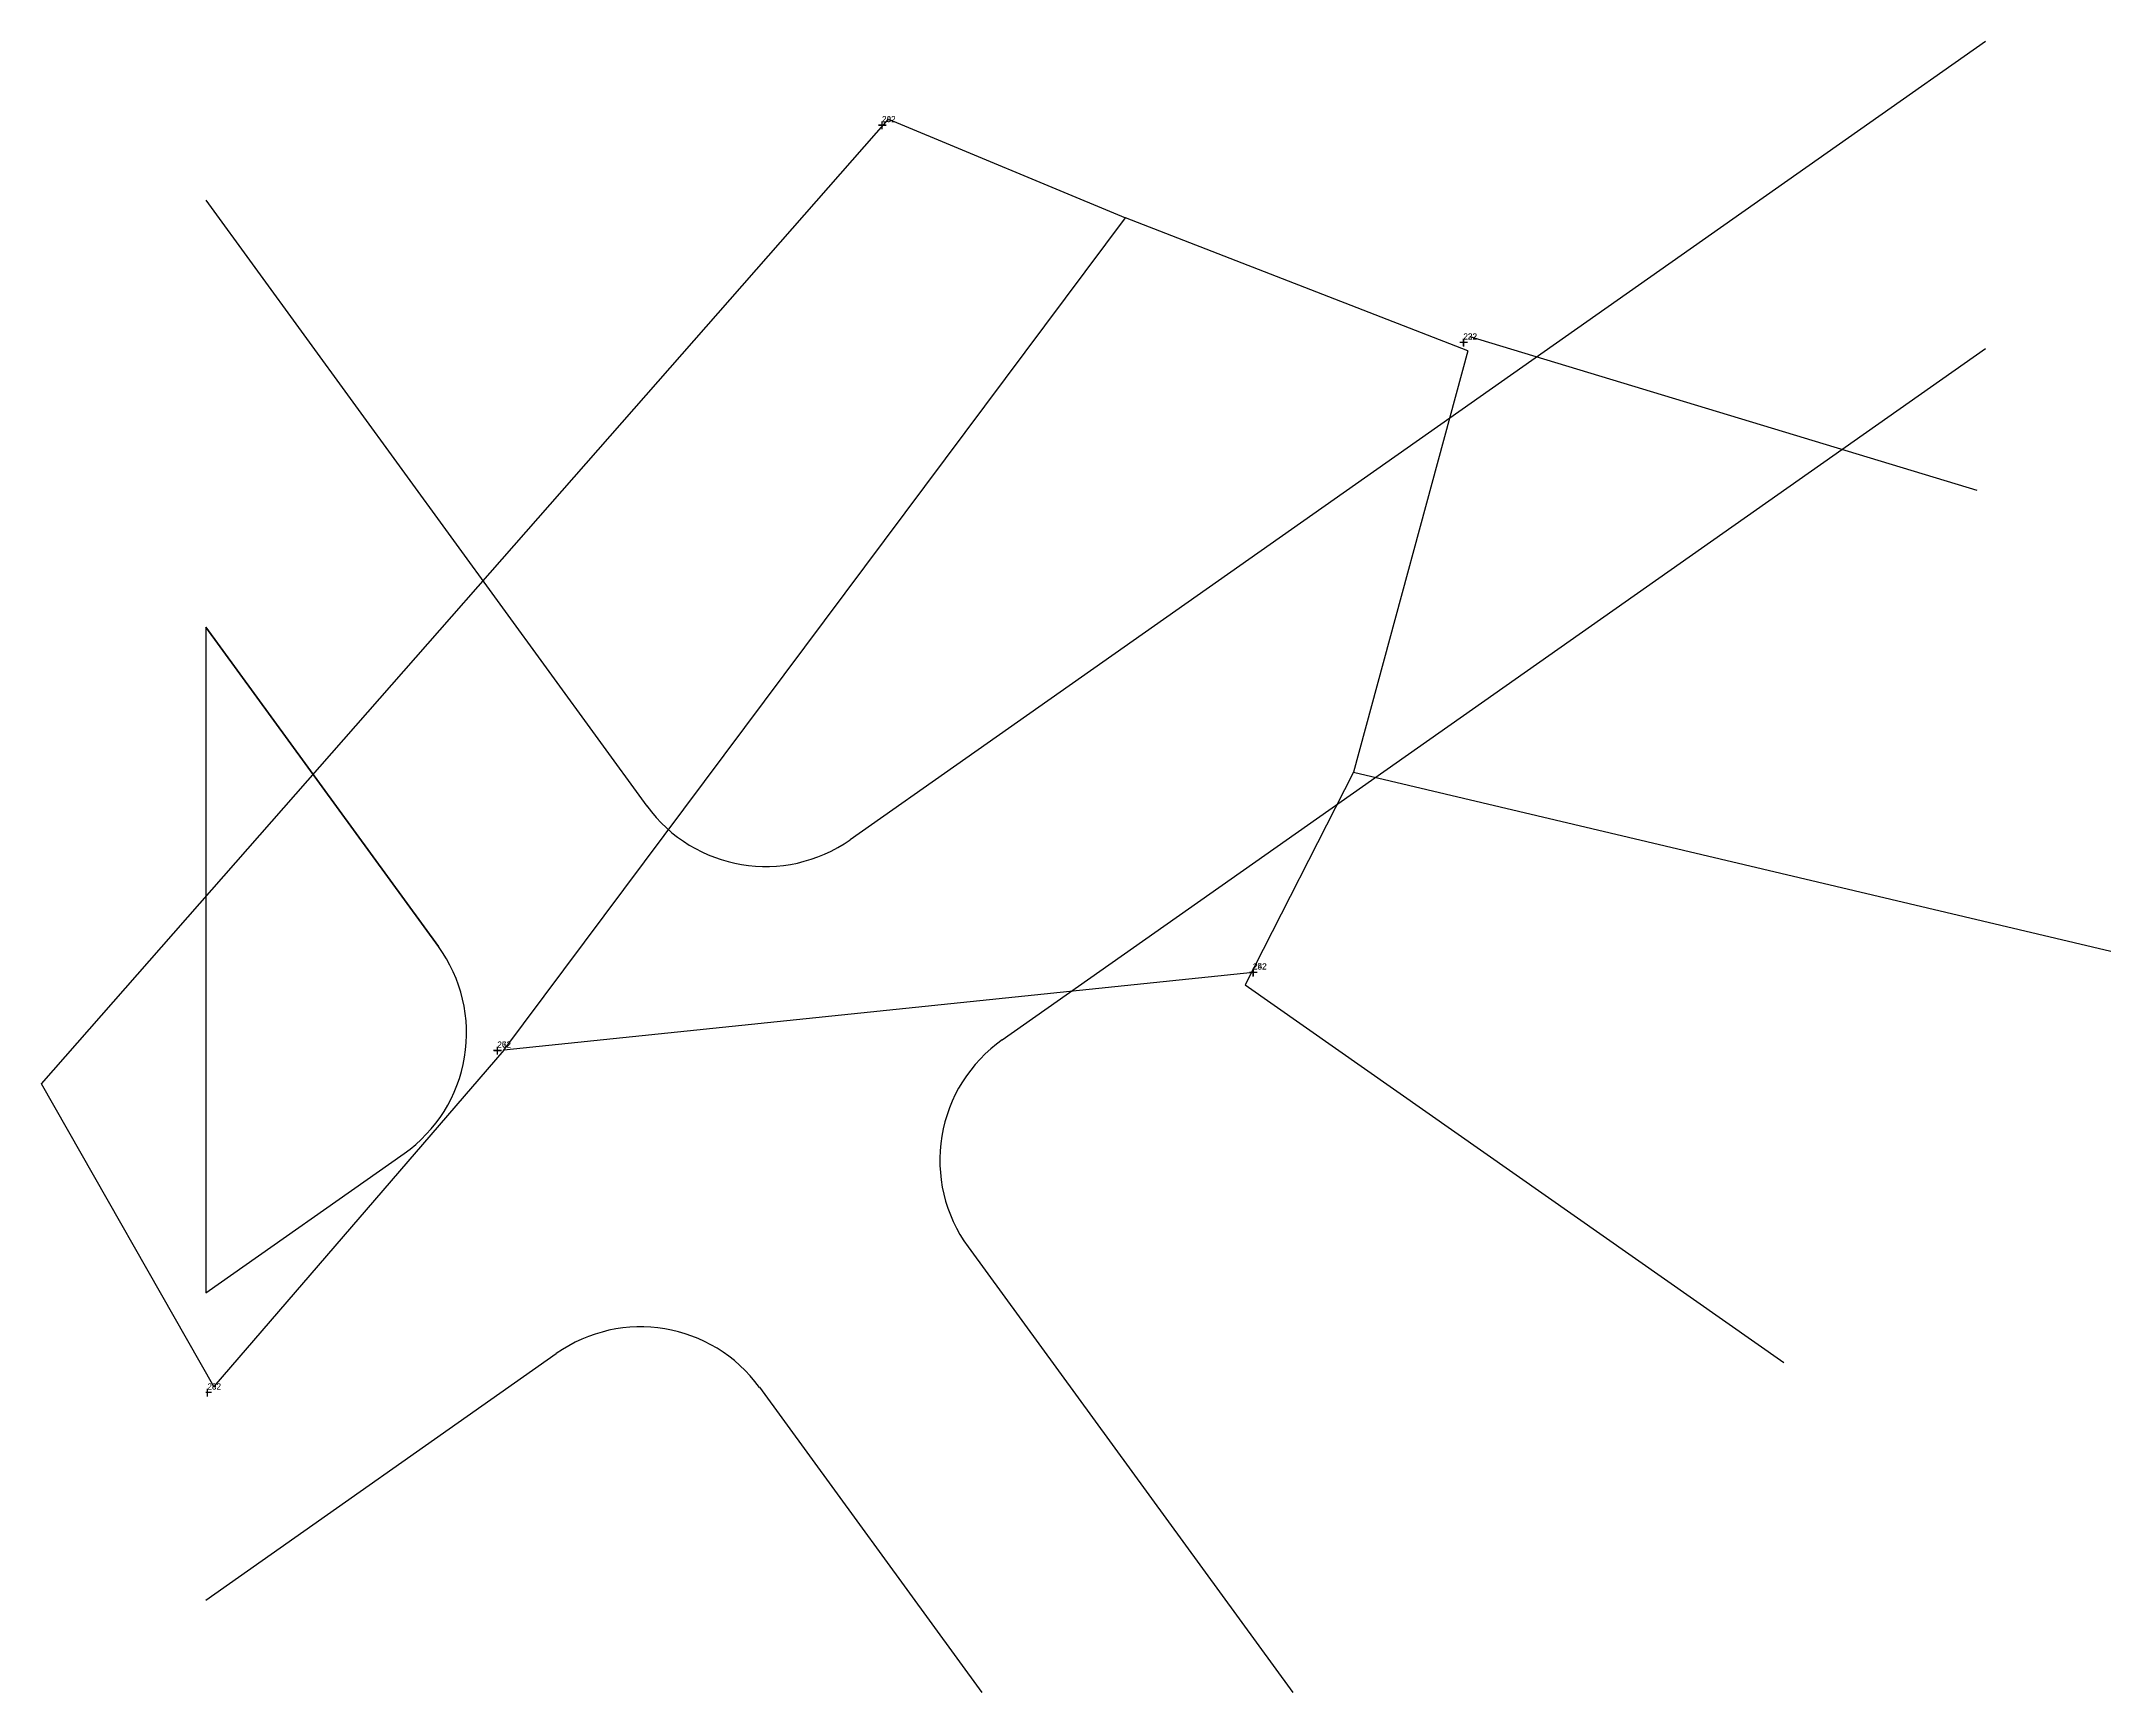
# Model space of a CAD drawing. Extents: x 549195 to 549363, y 1841613 to 1841748.
import ezdxf

# ---------------------------------------------------------------- set-up
doc = ezdxf.new("R2010")
doc.units = 0
for name, color, linetype in [('Level 10', 7, 'Continuous'), ('Level 11', 7, 'Continuous'), ('Level 12', 7, 'Continuous'), ('Level 22', 7, 'Continuous'), ('Level 34', 7, 'Continuous')]:
    doc.layers.add(name, color=color, linetype=linetype)

msp = doc.modelspace()

# ---------------------------------------------------------------- linework, layer by layer
at = {"layer": 'Level 10'}
for p, q in [((549310.97, 1841722.9), (549283.02, 1841733.76)), ((549310.97, 1841722.9), (549301.64, 1841688.54)), ((549301.64, 1841688.54), (549292.78, 1841671.18))]:
    msp.add_line(p, q, dxfattribs=at)
msp.add_lwpolyline([(549232.3, 1841665.86), (549283.02, 1841733.76)], dxfattribs=at)
at = {"layer": 'Level 11'}
for p, q in [((549263.48, 1841741.32), (549262.86, 1841741.32)), ((549263.48, 1841741.32), (549262.86, 1841741.32)), ((549263.48, 1841741.3), (549262.86, 1841741.3)), ((549263.48, 1841741.3), (549262.86, 1841741.3)), ((549263.17, 1841741.01), (549263.17, 1841741.63)), ((549263.17, 1841741.01), (549263.17, 1841741.63)), ((549263.17, 1841740.99), (549263.17, 1841741.62)), ((549263.17, 1841740.99), (549263.17, 1841741.62)), ((549310.92, 1841723.59), (549310.3, 1841723.59)), ((549310.92, 1841723.59), (549310.3, 1841723.59)), ((549310.93, 1841723.58), (549310.3, 1841723.58)), ((549310.93, 1841723.58), (549310.3, 1841723.58)), ((549310.61, 1841723.28), (549310.61, 1841723.9)), ((549310.61, 1841723.28), (549310.61, 1841723.9)), ((549310.62, 1841723.27), (549310.62, 1841723.89)), ((549310.62, 1841723.27), (549310.62, 1841723.89)), ((549293.75, 1841672.18), (549293.13, 1841672.18)), ((549293.75, 1841672.18), (549293.13, 1841672.18)), ((549293.77, 1841672.19), (549293.15, 1841672.19)), ((549293.77, 1841672.19), (549293.15, 1841672.19)), ((549293.44, 1841671.87), (549293.44, 1841672.49)), ((549293.44, 1841671.87), (549293.44, 1841672.49)), ((549293.46, 1841671.88), (549293.46, 1841672.5)), ((549293.46, 1841671.88), (549293.46, 1841672.5)), ((549232.09, 1841665.81), (549231.46, 1841665.81)), ((549232.09, 1841665.81), (549231.46, 1841665.81)), ((549232.09, 1841665.8), (549231.47, 1841665.8)), ((549232.09, 1841665.8), (549231.47, 1841665.8)), ((549231.78, 1841665.5), (549231.78, 1841666.12)), ((549231.78, 1841665.49), (549231.78, 1841666.12)), ((549231.78, 1841665.5), (549231.78, 1841666.12)), ((549231.78, 1841665.49), (549231.78, 1841666.12)), ((549208.43, 1841637.91), (549207.97, 1841637.91)), ((549208.43, 1841637.91), (549207.97, 1841637.91)), ((549208.43, 1841637.91), (549207.97, 1841637.91)), ((549208.43, 1841637.91), (549207.97, 1841637.91)), ((549208.12, 1841637.6), (549208.12, 1841638.22)), ((549208.12, 1841637.6), (549208.12, 1841638.22)), ((549208.12, 1841637.6), (549208.12, 1841638.22)), ((549208.12, 1841637.6), (549208.12, 1841638.22))]:
    msp.add_line(p, q, dxfattribs=at)
at = {"layer": 'Level 12'}
for points in [[(549353.2, 1841748.16), (549260.56, 1841683.02)], [(549207.97, 1841735.19), (549243.96, 1841685.77)], [(549272.97, 1841666.69), (549353.2, 1841723.1)], [(549207.97, 1841700.37), (549226.95, 1841674.31)], [(549207.97, 1841646.04), (549224.16, 1841657.43)], [(549270.17, 1841649.8), (549296.67, 1841613.43)], [(549207.97, 1841620.98), (549236.56, 1841641.09)], [(549253.16, 1841638.34), (549271.31, 1841613.43)]]:
    msp.add_lwpolyline(points, dxfattribs=at)
for centre, start, end in [((549253.66, 1841692.84), 216.0749, 305.1111), ((549217.25, 1841667.24), 305.1111, 36.0749), ((549279.87, 1841656.87), 125.1111, 216.0749), ((549243.46, 1841631.27), 36.0749, 125.1111)]:
    msp.add_arc(centre, 12, start, end, dxfattribs=at)
at = {"layer": 'Level 22'}
for p, q in [((549311.12, 1841724.09), (549352.51, 1841711.53)), ((549301.64, 1841688.54), (549363.42, 1841673.92)), ((549293.44, 1841672.18), (549232.3, 1841665.86)), ((549293.46, 1841672.19), (549293.44, 1841672.18)), ((549292.78, 1841671.18), (549336.75, 1841640.36)), ((549232.3, 1841665.86), (549208.63, 1841638.41))]:
    msp.add_line(p, q, dxfattribs=at)
msp.add_lwpolyline([(549208.63, 1841638.41), (549194.55, 1841663.11), (549263.68, 1841741.82), (549283.02, 1841733.76)], dxfattribs=at)
at = {"layer": 'Level 34'}
for p, q in [((549226.95, 1841674.31), (549207.97, 1841700.37)), ((549207.97, 1841700.37), (549207.97, 1841646.04)), ((549226.95, 1841674.31), (549207.97, 1841700.37)), ((549207.97, 1841700.37), (549207.97, 1841646.04)), ((549207.97, 1841646.04), (549224.16, 1841657.43)), ((549207.97, 1841646.04), (549224.16, 1841657.43))]:
    msp.add_line(p, q, dxfattribs=at)
msp.add_arc((549217.25, 1841667.24), 12, 305.1111, 36.0749, dxfattribs=at)
msp.add_arc((549217.25, 1841667.24), 12, 305.1111, 36.0749, dxfattribs=at)

# ---------------------------------------------------------------- texts
at = {"layer": 'Level 12'}
for s, p in [('212', (549263.15, 1841741.57)), ('212', (549263.15, 1841741.57)), ('202', (549263.15, 1841741.56)), ('202', (549263.15, 1841741.56)), ('232', (549310.59, 1841723.84)), ('232', (549310.59, 1841723.84)), ('222', (549310.6, 1841723.83)), ('222', (549310.6, 1841723.83)), ('252', (549293.42, 1841672.43)), ('252', (549293.42, 1841672.43)), ('242', (549293.44, 1841672.44)), ('242', (549293.44, 1841672.44)), ('262', (549231.76, 1841666.06)), ('262', (549231.76, 1841666.06)), ('272', (549231.76, 1841666.05)), ('272', (549231.76, 1841666.05)), ('282', (549208.1, 1841638.16)), ('292', (549208.1, 1841638.16)), ('282', (549208.1, 1841638.16)), ('292', (549208.1, 1841638.16))]:
    msp.add_text(s, height=0.5, dxfattribs=at).set_placement(p)

doc.saveas('drawing.dxf')
